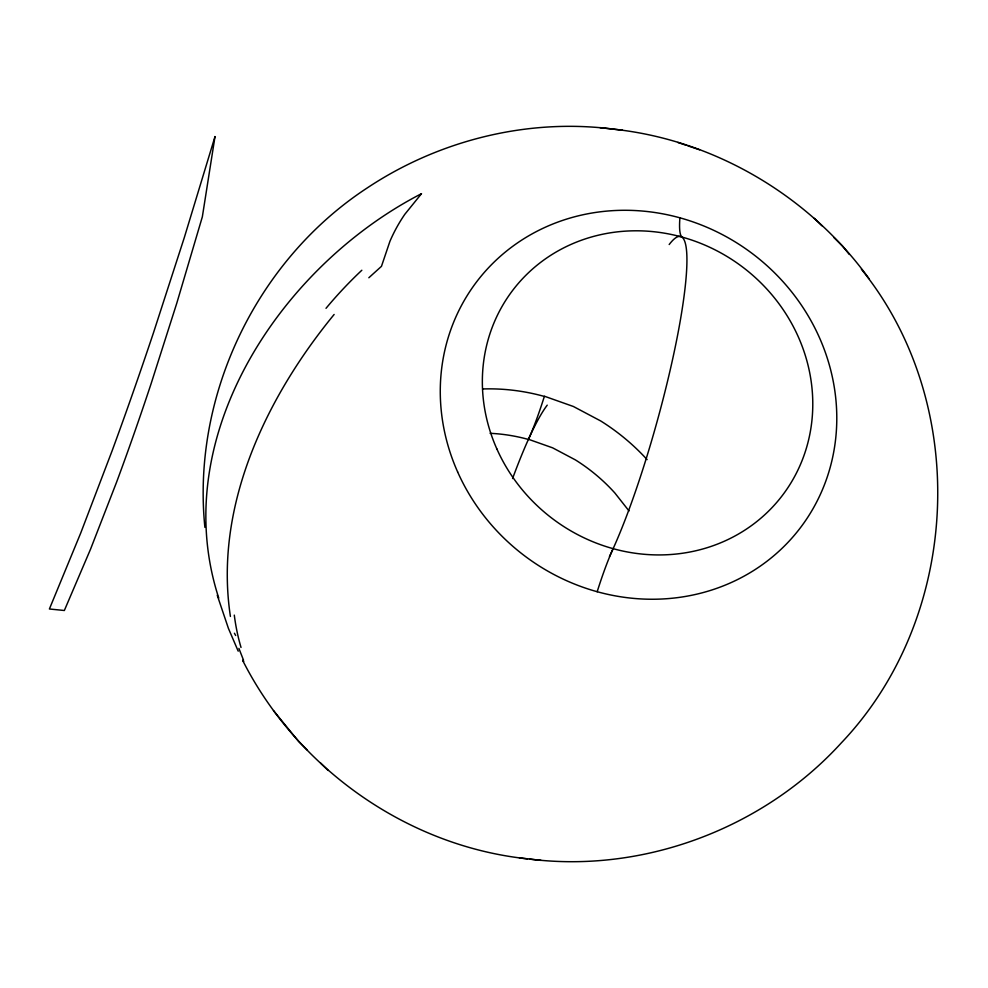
<?xml version="1.0" encoding="UTF-8"?>
<svg xmlns="http://www.w3.org/2000/svg" width="988" height="988" viewBox="0 0 988 988"><rect width="100%" height="100%" fill="white"/><g stroke="black" fill="none" stroke-linecap="round" stroke-linejoin="round"><path stroke-width="1.48" d="M334.129 314.468C265.945 397.608 213.704 506.572 230.414 616.45M368.833 277.764L381.467 266.328L389.914 241.356A259.511 201.589 25.8 0 1 404.808 214.31L421.518 193.66C280.95 265.982 166.466 437.067 218.756 598.049M612.165 128.996C527.024 118.239 438.623 140.494 367.338 187.868C256.621 260.165 191.499 395.706 204.899 527.37M529.889 859.128C644.361 873.33 763.749 828.018 841.319 742.89C961.188 616.944 970.908 404.611 861.388 269.23M613.622 129.193C714.843 139.925 809.518 196.217 868.995 278.616M238.898 648.412L243.456 659.996L242.702 660.478C297.227 768.244 407.105 846.185 527.567 858.844M600.037 127.65L622.489 130.169M519.429 857.942L541.004 860.363M677.842 142.457L686.45 145.36M687.821 145.816L699.566 149.768M814.334 218.323L821.942 225.795M833.872 237.528L842.455 245.975L849.297 254.422M307.268 749.991L298.66 741.519L273.466 710.582M320.594 763.032L328.139 770.467M242.702 660.478L242.9 660.7A259.511 6.311 15.2 0 0 243.801 661.281M628.998 510.932L614.869 493A172.851 160.896 37.2 0 0 575.399 459.902L552.625 447.836L528.481 439.29A91.958 13.239 -74.6 0 0 544.413 396.225L573.386 406.488L600.704 420.962A207.431 193.08 37.2 0 1 647.091 459.593M234.415 633.246L235.687 635.506M238.207 651.166L228.413 628.368L217.249 595.258M682.041 237.034A91.958 13.239 -74.6 0 1 679.905 217.755M597.172 591.763A91.958 13.239 -74.6 0 1 613.091 548.698M669.185 244.53A183.929 26.491 -74.6 0 1 677.99 333.191A183.929 26.491 -74.6 0 1 609.473 556.491M490.11 433.324A168.652 156.981 37.2 0 1 528.444 439.462M482.959 388.951A202.379 188.375 37.2 0 1 544.363 396.435M512.574 478.538A183.929 26.491 -74.6 0 1 547.229 405.154M326.015 308.318A362.337 304.6 -44 0 1 361.83 270.243M241.023 647.461A362.645 260.301 -32.8 0 1 234.292 615.116M215.001 136.579L202.342 216.829L176.815 303.094L151.127 383.616A576.572 83.041 -74.6 0 1 116.633 482.033L90.563 549.13L64.344 610.498L49.4 608.991L80.794 532.865L112.039 450.997A829.475 119.462 -74.6 0 0 153.436 332.894L184.299 237.614L215.001 136.579M457.642 471.955A203.293 189.227 37.2 0 0 799.267 529.222A203.293 189.227 37.2 0 0 658.675 213.112A203.293 189.227 37.2 0 0 457.642 471.955M496.828 448.861A169.405 157.685 37.2 0 0 781.508 496.581A169.405 157.685 37.2 0 0 664.356 233.156A169.405 157.685 37.2 0 0 496.828 448.861"/></g></svg>
